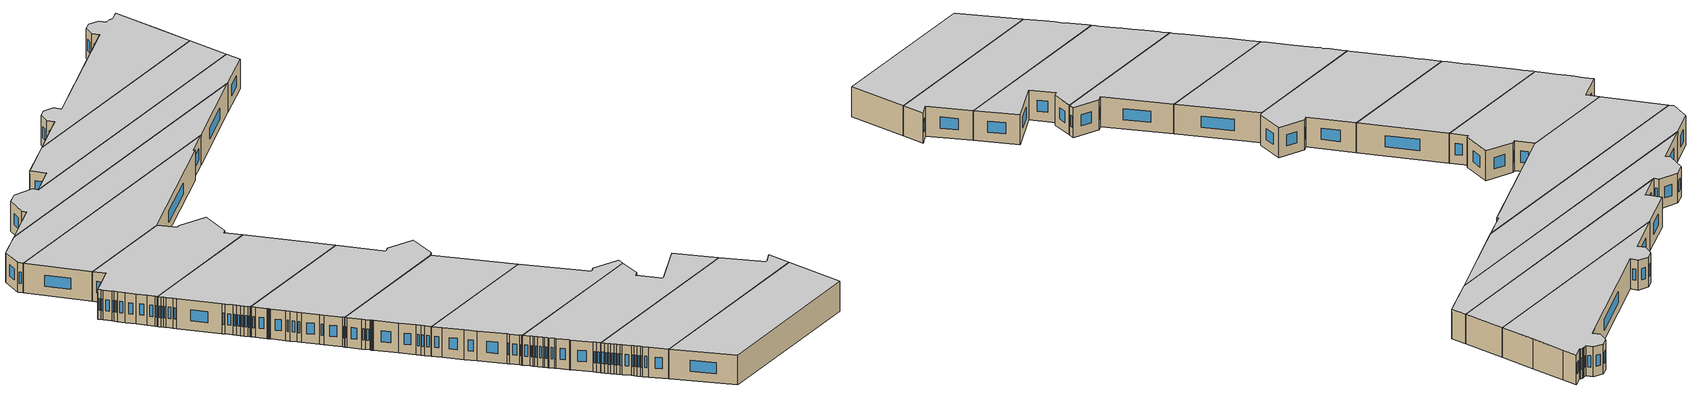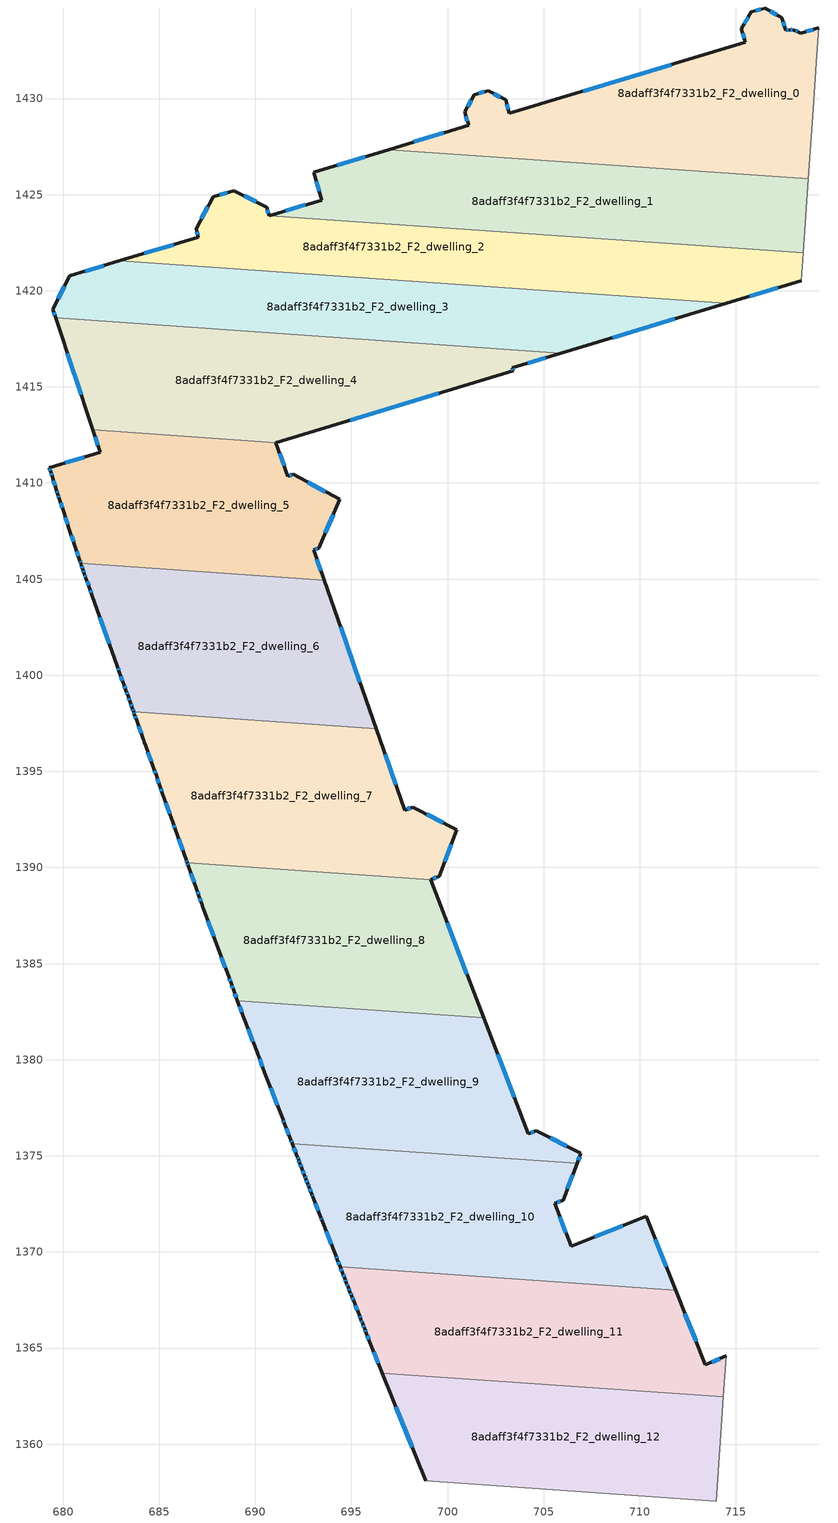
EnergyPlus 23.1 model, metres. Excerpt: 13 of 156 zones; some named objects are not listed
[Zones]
8adaff3f4f7331b2_F2_dwelling_0
 floor to 8adaff3f4f7331b2_F1_dwelling_0 (EU_floor_Construction): 719.31,1433.68 718.76,1425.82 696.94,1427.34 701.1,1428.6 700.89,1429.3 701.4,1430.2 702.12,1430.41 703.03,1429.93 703.21,1429.23 715.49,1432.92 715.28,1433.62 715.79,1434.51 716.52,1434.71 717.39,1434.19 717.58,1433.54 717.8,1433.58 717.99,1433.56 718.04,1433.55 718.27,1433.46 718.36,1433.4 z6
 wall outside (EU_wall_Construction): 719.31,1433.68 718.36,1433.4 718.27,1433.46 718.04,1433.55 717.99,1433.56 717.8,1433.58 717.58,1433.54 717.39,1434.19 716.52,1434.71 715.79,1434.51 715.28,1433.62 715.49,1432.92 703.21,1429.23 703.03,1429.93 702.12,1430.41 701.4,1430.2 700.89,1429.3 701.1,1428.6 696.94,1427.34 z6:9
 wall to 8adaff3f4f7331b2_F2_dwelling_1 (EU_wall_Construction): 696.94,1427.34 718.76,1425.82 z6:9
 wall to 8adaff3f4f7331b2_F2_dwelling_19 (EU_wall_Construction): 718.76,1425.82 718.99,1429.07 z6:9
 wall to 8adaff3f4f7331b2_F2_dwelling_17 (EU_wall_Construction): 719.21,1432.26 719.31,1433.68 z6:9
 wall to 8adaff3f4f7331b2_F2_dwelling_18 (EU_wall_Construction): 718.99,1429.07 719.21,1432.26 z6:9
 window (EU_Window_Construction): 701.9,1430.34 701.63,1430.26 / 702.75,1430.08 702.41,1430.26 / 703.15,1429.45 703.09,1429.71 / 711.64,1431.76 707.06,1430.39 / 715.34,1433.4 715.42,1433.14 / 715.63,1434.23 715.44,1433.9 / 716.29,1434.65 716.02,1434.57 / 717.12,1434.35 716.79,1434.55 / 717.52,1433.75 717.45,1433.99 / 717.73,1433.57 717.65,1433.55 / 717.93,1433.56 717.86,1433.57 / 718.2,1433.49 718.11,1433.52 / 719.01,1433.59 718.66,1433.49 / 699.8,1428.21 698.24,1427.74 / 700.95,1429.08 701.03,1428.82 / 701.24,1429.92 701.05,1429.58 z6.94:8.06
 ceiling to 8adaff3f4f7331b2_F3_dwelling_0 (EU_floor_Construction): 718.76,1425.82 719.31,1433.68 718.36,1433.4 718.27,1433.46 718.04,1433.55 717.99,1433.56 717.8,1433.58 717.58,1433.54 717.39,1434.19 716.52,1434.71 715.79,1434.51 715.28,1433.62 715.49,1432.92 703.21,1429.23 703.03,1429.93 702.12,1430.41 701.4,1430.2 700.89,1429.3 701.1,1428.6 696.94,1427.34 z9
8adaff3f4f7331b2_F2_dwelling_1
 floor to 8adaff3f4f7331b2_F1_dwelling_1 (EU_floor_Construction): 718.76,1425.82 718.49,1421.97 690.72,1423.9 693.46,1424.72 693.03,1426.16 696.94,1427.34 z6
 wall outside (EU_wall_Construction): 696.94,1427.34 693.03,1426.16 693.46,1424.72 690.72,1423.9 z6:9
 wall to 8adaff3f4f7331b2_F2_dwelling_2 (EU_wall_Construction): 690.72,1423.9 718.49,1421.97 z6:9
 wall to 8adaff3f4f7331b2_F2_dwelling_19 (EU_wall_Construction): 718.49,1421.97 718.76,1425.82 z6:9
 window (EU_Window_Construction): 692.6,1424.46 691.58,1424.16 / 693.16,1425.71 693.32,1425.17 / 695.71,1426.97 694.26,1426.53 z6.94:8.06
 ceiling to 8adaff3f4f7331b2_F3_dwelling_1 (EU_floor_Construction): 718.49,1421.97 718.76,1425.82 696.94,1427.34 693.03,1426.16 693.46,1424.72 690.72,1423.9 z9
8adaff3f4f7331b2_F2_dwelling_10
 floor to 8adaff3f4f7331b2_F1_dwelling_10 (EU_floor_Construction): 710.33,1371.85 711.86,1368.02 694.41,1369.23 694.27,1369.59 694.18,1369.83 693.46,1371.66 693.41,1371.8 692.99,1372.87 692.94,1373 692.79,1373.41 692.73,1373.54 692.63,1373.81 692.58,1373.94 692.42,1374.35 692.32,1374.61 692.25,1374.79 692.18,1374.96 691.92,1375.64 706.74,1374.61 706.01,1372.7 705.57,1372.54 706.42,1370.29 z6
 wall outside (EU_wall_Construction): 691.92,1375.64 692.18,1374.96 692.25,1374.79 692.32,1374.61 692.42,1374.35 692.58,1373.94 692.63,1373.81 692.73,1373.54 692.79,1373.41 692.94,1373 692.99,1372.87 693.41,1371.8 693.46,1371.66 694.18,1369.83 694.27,1369.59 694.41,1369.23 / 711.86,1368.02 710.33,1371.85 706.42,1370.29 705.57,1372.54 706.01,1372.7 706.74,1374.61 z6:9
 wall to 8adaff3f4f7331b2_F2_dwelling_9 (EU_wall_Construction): 706.74,1374.61 691.92,1375.64 z6:9
 wall to 8adaff3f4f7331b2_F2_dwelling_11 (EU_wall_Construction): 694.41,1369.23 711.86,1368.02 z6:9
 window (EU_Window_Construction): 693.43,1371.76 693.45,1371.71 / 693.12,1372.53 693.28,1372.13 / 692.96,1372.96 692.98,1372.91 / 692.83,1373.28 692.89,1373.13 / 692.75,1373.5 692.77,1373.45 / 692.66,1373.73 692.7,1373.63 / 692.59,1373.9 692.61,1373.85 / 692.47,1374.22 692.53,1374.07 / 692.35,1374.53 692.39,1374.43 / 692.27,1374.73 692.3,1374.67 / 692.2,1374.91 692.23,1374.84 / 692,1375.43 692.1,1375.17 / 706.24,1373.3 706.51,1374.01 / 705.71,1372.59 705.87,1372.65 / 706.16,1371 705.84,1371.83 / 709.11,1371.36 707.65,1370.78 / 711.38,1369.22 710.81,1370.65 / 694.31,1369.48 694.37,1369.35 / 694.21,1369.76 694.24,1369.67 / 693.69,1371.09 693.95,1370.41 z6.94:8.06
 ceiling to 8adaff3f4f7331b2_F3_dwelling_10 (EU_floor_Construction): 711.86,1368.02 710.33,1371.85 706.42,1370.29 705.57,1372.54 706.01,1372.7 706.74,1374.61 691.92,1375.64 692.18,1374.96 692.25,1374.79 692.32,1374.61 692.42,1374.35 692.58,1373.94 692.63,1373.81 692.73,1373.54 692.79,1373.41 692.94,1373 692.99,1372.87 693.41,1371.8 693.46,1371.66 694.18,1369.83 694.27,1369.59 694.41,1369.23 z9
8adaff3f4f7331b2_F2_dwelling_11
 floor to 8adaff3f4f7331b2_F1_dwelling_11 (EU_floor_Construction): 711.86,1368.02 713.41,1364.12 714.49,1364.6 714.34,1362.46 696.61,1363.7 695.96,1365.31 695.77,1365.78 695.68,1366.01 695.58,1366.26 695.49,1366.5 695.4,1366.74 695.11,1367.45 695.02,1367.69 694.93,1367.93 694.83,1368.17 694.74,1368.4 694.65,1368.64 694.55,1368.88 694.41,1369.23 z6
 wall outside (EU_wall_Construction): 694.41,1369.23 694.55,1368.88 694.65,1368.64 694.74,1368.4 694.83,1368.17 694.93,1367.93 695.02,1367.69 695.11,1367.45 695.4,1366.74 695.49,1366.5 695.58,1366.26 695.68,1366.01 695.77,1365.78 695.96,1365.31 696.61,1363.7 / 714.49,1364.6 713.41,1364.12 711.86,1368.02 z6:9
 wall to 8adaff3f4f7331b2_F2_dwelling_12 (EU_wall_Construction): 696.61,1363.7 714.34,1362.46 z6:9
 wall to 8adaff3f4f7331b2_F2_dwelling_13 (EU_wall_Construction): 714.34,1362.46 714.49,1364.6 z6:9
 window (EU_Window_Construction): 695.61,1366.18 695.65,1366.09 / 695.52,1366.42 695.55,1366.33 / 695.42,1366.66 695.46,1366.57 / 695.2,1367.23 695.31,1366.96 / 695.05,1367.61 695.08,1367.52 / 694.95,1367.85 694.99,1367.76 / 694.86,1368.09 694.9,1368 / 694.77,1368.33 694.8,1368.24 / 694.67,1368.57 694.71,1368.48 / 694.58,1368.8 694.62,1368.71 / 694.45,1369.12 694.51,1368.99 / 712.93,1365.34 712.35,1366.8 / 714.16,1364.45 713.75,1364.27 / 696.16,1364.8 696.4,1364.2 / 695.83,1365.64 695.9,1365.46 / 695.71,1365.94 695.74,1365.86 z6.94:8.06
 ceiling to 8adaff3f4f7331b2_F3_dwelling_11 (EU_floor_Construction): 714.34,1362.46 714.49,1364.6 713.41,1364.12 711.86,1368.02 694.41,1369.23 694.55,1368.88 694.65,1368.64 694.74,1368.4 694.83,1368.17 694.93,1367.93 695.02,1367.69 695.11,1367.45 695.4,1366.74 695.49,1366.5 695.58,1366.26 695.68,1366.01 695.77,1365.78 695.96,1365.31 696.61,1363.7 z9
8adaff3f4f7331b2_F2_dwelling_12
 floor to 8adaff3f4f7331b2_F1_dwelling_12 (EU_floor_Construction): 714.34,1362.46 713.97,1357.05 698.87,1358.1 696.61,1363.7 z6
 wall outside (EU_wall_Construction): 696.61,1363.7 698.87,1358.1 z6:9
 wall to 8adaff3f4f7331b2_F2_dwelling_13 (EU_wall_Construction): 698.87,1358.1 713.97,1357.05 714.34,1362.46 z6:9
 window (EU_Window_Construction): 697.32,1361.94 698.16,1359.85 z6.94:8.06
 ceiling to 8adaff3f4f7331b2_F3_dwelling_12 (EU_floor_Construction): 713.97,1357.05 714.34,1362.46 696.61,1363.7 698.87,1358.1 z9
8adaff3f4f7331b2_F2_dwelling_2
 floor to 8adaff3f4f7331b2_F1_dwelling_2 (EU_floor_Construction): 718.49,1421.97 718.39,1420.52 714.51,1419.35 682.93,1421.55 687.04,1422.79 686.92,1423.21 687.81,1424.9 688.88,1425.21 690.59,1424.36 690.72,1423.9 z6
 wall outside (EU_wall_Construction): 690.72,1423.9 690.59,1424.36 688.88,1425.21 687.81,1424.9 686.92,1423.21 687.04,1422.79 682.93,1421.55 / 714.51,1419.35 718.39,1420.52 z6:9
 wall to 8adaff3f4f7331b2_F2_dwelling_3 (EU_wall_Construction): 682.93,1421.55 714.51,1419.35 z6:9
 wall to 8adaff3f4f7331b2_F2_dwelling_19 (EU_wall_Construction): 718.39,1420.52 718.49,1421.97 z6:9
 window (EU_Window_Construction): 690.68,1424.04 690.63,1424.21 / 715.72,1419.72 717.17,1420.15 / 685.75,1422.4 684.22,1421.94 / 686.95,1423.08 687,1422.92 / 687.53,1424.37 687.2,1423.74 / 688.55,1425.11 688.15,1424.99 / 690.05,1424.62 689.42,1424.94 z6.94:8.06
 ceiling to 8adaff3f4f7331b2_F3_dwelling_2 (EU_floor_Construction): 718.39,1420.52 718.49,1421.97 690.72,1423.9 690.59,1424.36 688.88,1425.21 687.81,1424.9 686.92,1423.21 687.04,1422.79 682.93,1421.55 714.51,1419.35 z9
8adaff3f4f7331b2_F2_dwelling_3
 floor to 8adaff3f4f7331b2_F1_dwelling_3 (EU_floor_Construction): 714.51,1419.35 705.9,1416.75 679.62,1418.58 679.47,1419.04 680.35,1420.77 682.93,1421.55 z6
 wall outside (EU_wall_Construction): 705.9,1416.75 714.51,1419.35 / 682.93,1421.55 680.35,1420.77 679.47,1419.04 679.62,1418.58 z6:9
 wall to 8adaff3f4f7331b2_F2_dwelling_4 (EU_wall_Construction): 679.62,1418.58 705.9,1416.75 z6:9
 window (EU_Window_Construction): 708.6,1417.57 711.81,1418.53 / 679.51,1418.89 679.57,1418.73 / 680.07,1420.23 679.74,1419.58 / 682.12,1421.31 681.16,1421.01 z6.94:8.06
 ceiling to 8adaff3f4f7331b2_F3_dwelling_3 (EU_floor_Construction): 714.51,1419.35 682.93,1421.55 680.35,1420.77 679.47,1419.04 679.62,1418.58 705.9,1416.75 z9
8adaff3f4f7331b2_F2_dwelling_4
 floor to 8adaff3f4f7331b2_F1_dwelling_4 (EU_floor_Construction): 705.9,1416.75 703.38,1415.99 703.42,1415.84 691.07,1412.1 681.55,1412.76 679.62,1418.58 z6
 wall outside (EU_wall_Construction): 691.07,1412.1 703.42,1415.84 703.38,1415.99 705.9,1416.75 / 679.62,1418.58 681.55,1412.76 z6:9
 wall to 8adaff3f4f7331b2_F2_dwelling_5 (EU_wall_Construction): 681.55,1412.76 691.07,1412.1 z6:9
 window (EU_Window_Construction): 703.41,1415.89 703.39,1415.94 / 694.94,1413.27 699.55,1414.67 / 680.22,1416.76 680.94,1414.59 / 704.17,1416.23 705.11,1416.51 z6.94:8.06
 ceiling to 8adaff3f4f7331b2_F3_dwelling_4 (EU_floor_Construction): 703.42,1415.84 703.38,1415.99 705.9,1416.75 679.62,1418.58 681.55,1412.76 691.07,1412.1 z9
8adaff3f4f7331b2_F2_dwelling_5
 floor to 8adaff3f4f7331b2_F1_dwelling_5 (EU_floor_Construction): 691.97,1410.45 694.39,1409.15 693.31,1406.62 693.03,1406.52 693.59,1404.94 680.92,1405.82 680.87,1405.96 680.64,1406.65 680.33,1407.57 680.03,1408.5 679.8,1409.19 679.73,1409.42 679.65,1409.65 679.43,1410.34 679.35,1410.57 679.28,1410.8 681.94,1411.6 681.55,1412.76 691.07,1412.1 691.69,1410.36 z6
 wall outside (EU_wall_Construction): 681.55,1412.76 681.94,1411.6 679.28,1410.8 679.35,1410.57 679.43,1410.34 679.65,1409.65 679.73,1409.42 679.8,1409.19 680.03,1408.5 680.33,1407.57 680.64,1406.65 680.87,1405.96 680.92,1405.82 / 693.59,1404.94 693.03,1406.52 693.31,1406.62 694.39,1409.15 691.97,1410.45 691.69,1410.36 691.07,1412.1 z6:9
 wall to 8adaff3f4f7331b2_F2_dwelling_6 (EU_wall_Construction): 680.92,1405.82 693.59,1404.94 z6:9
 window (EU_Window_Construction): 680.12,1408.21 680.24,1407.86 / 679.87,1408.97 679.96,1408.71 / 679.75,1409.35 679.78,1409.26 / 679.68,1409.58 679.7,1409.49 / 679.5,1410.12 679.58,1409.87 / 679.38,1410.5 679.4,1410.41 / 679.3,1410.73 679.33,1410.64 / 681.1,1411.35 680.11,1411.05 / 681.67,1412.4 681.81,1411.96 / 691.5,1410.9 691.27,1411.55 / 691.89,1410.42 691.78,1410.39 / 693.63,1409.56 692.73,1410.04 / 693.65,1407.41 694.05,1408.35 / 693.12,1406.55 693.22,1406.59 / 693.41,1405.43 693.21,1406.03 / 680.89,1405.92 680.91,1405.87 / 680.71,1406.44 680.8,1406.18 / 680.43,1407.28 680.54,1406.94 z6.94:8.06
 ceiling to 8adaff3f4f7331b2_F3_dwelling_5 (EU_floor_Construction): 693.59,1404.94 693.03,1406.52 693.31,1406.62 694.39,1409.15 691.97,1410.45 691.69,1410.36 691.07,1412.1 681.55,1412.76 681.94,1411.6 679.28,1410.8 679.35,1410.57 679.43,1410.34 679.65,1409.65 679.73,1409.42 679.8,1409.19 680.03,1408.5 680.33,1407.57 680.64,1406.65 680.87,1405.96 680.92,1405.82 z9
8adaff3f4f7331b2_F2_dwelling_6
 floor to 8adaff3f4f7331b2_F1_dwelling_6 (EU_floor_Construction): 693.59,1404.94 696.29,1397.21 683.67,1398.09 683.6,1398.29 683.49,1398.6 683.38,1398.91 683.27,1399.22 683.16,1399.53 682.93,1400.15 682.82,1400.46 681.49,1404.2 681.38,1404.51 681.19,1405.05 681.11,1405.28 681.03,1405.5 680.95,1405.73 680.92,1405.82 z6
 wall outside (EU_wall_Construction): 680.92,1405.82 680.95,1405.73 681.03,1405.5 681.11,1405.28 681.19,1405.05 681.38,1404.51 681.49,1404.2 682.82,1400.46 682.93,1400.15 683.16,1399.53 683.27,1399.22 683.38,1398.91 683.49,1398.6 683.6,1398.29 683.67,1398.09 / 696.29,1397.21 693.59,1404.94 z6:9
 wall to 8adaff3f4f7331b2_F2_dwelling_7 (EU_wall_Construction): 683.67,1398.09 696.29,1397.21 z6:9
 window (EU_Window_Construction): 683.3,1399.12 683.34,1399 / 683.19,1399.43 683.23,1399.32 / 683,1399.96 683.09,1399.72 / 682.86,1400.37 682.9,1400.25 / 681.91,1403.03 682.41,1401.63 / 681.42,1404.41 681.46,1404.29 / 681.25,1404.88 681.32,1404.68 / 681.14,1405.2 681.17,1405.12 / 681.06,1405.43 681.09,1405.35 / 680.98,1405.66 681.01,1405.58 / 695.44,1399.63 694.43,1402.52 / 683.62,1398.22 683.65,1398.15 / 683.52,1398.5 683.57,1398.38 / 683.41,1398.81 683.45,1398.69 z6.94:8.06
 ceiling to 8adaff3f4f7331b2_F3_dwelling_6 (EU_floor_Construction): 696.29,1397.21 693.59,1404.94 680.92,1405.82 680.95,1405.73 681.03,1405.5 681.11,1405.28 681.19,1405.05 681.38,1404.51 681.49,1404.2 682.82,1400.46 682.93,1400.15 683.16,1399.53 683.27,1399.22 683.38,1398.91 683.49,1398.6 683.6,1398.29 683.67,1398.09 z9
8adaff3f4f7331b2_F2_dwelling_7
 floor to 8adaff3f4f7331b2_F1_dwelling_7 (EU_floor_Construction): 696.29,1397.21 697.77,1392.99 698.18,1393.14 700.48,1391.96 699.56,1389.54 699.12,1389.37 686.45,1390.25 686.4,1390.41 685.84,1391.98 685.73,1392.29 685.17,1393.87 685.06,1394.18 684.83,1394.81 684.72,1395.13 684.27,1396.4 684.25,1396.45 684.23,1396.53 684.21,1396.57 684.2,1396.61 684.19,1396.63 684.17,1396.67 683.82,1397.66 683.71,1397.97 683.67,1398.09 z6
 wall outside (EU_wall_Construction): 683.67,1398.09 683.71,1397.97 683.82,1397.66 684.17,1396.67 684.19,1396.63 684.2,1396.61 684.21,1396.57 684.23,1396.53 684.25,1396.45 684.27,1396.4 684.72,1395.13 684.83,1394.81 685.06,1394.18 685.17,1393.87 685.73,1392.29 685.84,1391.98 686.4,1390.41 686.45,1390.25 / 699.12,1389.37 699.56,1389.54 700.48,1391.96 698.18,1393.14 697.77,1392.99 696.29,1397.21 z6:9
 wall to 8adaff3f4f7331b2_F2_dwelling_8 (EU_wall_Construction): 686.45,1390.25 699.12,1389.37 z6:9
 window (EU_Window_Construction): 685.76,1392.2 685.8,1392.08 / 685.34,1393.38 685.55,1392.79 / 685.09,1394.09 685.13,1393.97 / 684.9,1394.62 684.99,1394.38 / 684.76,1395.03 684.8,1394.91 / 684.41,1396 684.58,1395.53 / 683.93,1397.35 684.06,1396.98 / 683.75,1397.88 683.79,1397.76 / 683.68,1398.05 683.7,1398.01 / 697.3,1394.31 696.75,1395.89 / 698.05,1393.09 697.9,1393.04 / 699.76,1392.33 698.9,1392.77 / 699.85,1390.3 700.19,1391.2 / 699.26,1389.42 699.42,1389.49 / 686.42,1390.36 686.44,1390.3 / 686.01,1391.49 686.22,1390.9 z6.94:8.06
 ceiling to 8adaff3f4f7331b2_F3_dwelling_7 (EU_floor_Construction): 699.56,1389.54 700.48,1391.96 698.18,1393.14 697.77,1392.99 696.29,1397.21 683.67,1398.09 683.71,1397.97 683.82,1397.66 684.17,1396.67 684.19,1396.63 684.2,1396.61 684.21,1396.57 684.23,1396.53 684.25,1396.45 684.27,1396.4 684.72,1395.13 684.83,1394.81 685.06,1394.18 685.17,1393.87 685.73,1392.29 685.84,1391.98 686.4,1390.41 686.45,1390.25 699.12,1389.37 z9
8adaff3f4f7331b2_F2_dwelling_8
 floor to 8adaff3f4f7331b2_F1_dwelling_8 (EU_floor_Construction): 699.12,1389.37 701.87,1382.18 689.07,1383.08 688.87,1383.61 688.74,1383.97 688.6,1384.33 688.07,1385.77 687.29,1387.89 687.28,1387.93 687.27,1387.97 687.25,1388.02 687.23,1388.07 687.21,1388.11 687.07,1388.52 686.96,1388.83 686.51,1390.09 686.45,1390.25 z6
 wall outside (EU_wall_Construction): 686.45,1390.25 686.51,1390.09 686.96,1388.83 687.07,1388.52 687.21,1388.11 687.23,1388.07 687.25,1388.02 687.27,1387.97 687.28,1387.93 687.29,1387.89 688.07,1385.77 688.6,1384.33 688.74,1383.97 688.87,1383.61 689.07,1383.08 / 701.87,1382.18 699.12,1389.37 z6:9
 wall to 8adaff3f4f7331b2_F2_dwelling_9 (EU_wall_Construction): 689.07,1383.08 701.87,1382.18 z6:9
 window (EU_Window_Construction): 688.24,1385.32 688.44,1384.78 / 687.54,1387.23 687.83,1386.44 / 687.11,1388.39 687.17,1388.24 / 686.99,1388.73 687.03,1388.62 / 686.65,1389.7 686.82,1389.23 / 686.47,1390.2 686.49,1390.14 / 701.01,1384.44 699.98,1387.12 / 688.93,1383.44 689.01,1383.24 / 688.78,1383.86 688.83,1383.72 / 688.65,1384.22 688.7,1384.08 z6.94:8.06
 ceiling to 8adaff3f4f7331b2_F3_dwelling_8 (EU_floor_Construction): 701.87,1382.18 699.12,1389.37 686.45,1390.25 686.51,1390.09 686.96,1388.83 687.07,1388.52 687.21,1388.11 687.23,1388.07 687.25,1388.02 687.27,1387.97 687.28,1387.93 687.29,1387.89 688.07,1385.77 688.6,1384.33 688.74,1383.97 688.87,1383.61 689.07,1383.08 z9
8adaff3f4f7331b2_F2_dwelling_9
 floor to 8adaff3f4f7331b2_F1_dwelling_9 (EU_floor_Construction): 701.87,1382.18 704.19,1376.14 704.63,1376.31 706.94,1375.13 706.74,1374.61 691.92,1375.64 691.91,1375.65 691.85,1375.83 691.51,1376.7 691.44,1376.87 690.5,1379.31 690.09,1380.38 689.41,1382.18 689.07,1383.08 z6
 wall outside (EU_wall_Construction): 689.07,1383.08 689.41,1382.18 690.09,1380.38 690.5,1379.31 691.44,1376.87 691.51,1376.7 691.85,1375.83 691.91,1375.65 691.92,1375.64 / 706.74,1374.61 706.94,1375.13 704.63,1376.31 704.19,1376.14 701.87,1382.18 z6:9
 window (EU_Window_Construction): 691.46,1376.81 691.49,1376.75 / 690.8,1378.54 691.15,1377.63 / 690.22,1380.05 690.37,1379.64 / 689.62,1381.61 689.88,1380.94 / 689.18,1382.79 689.3,1382.46 / 703.46,1378.04 702.6,1380.29 / 704.49,1376.26 704.33,1376.19 / 706.21,1375.5 705.35,1375.94 / 706.8,1374.77 706.87,1374.97 / 691.87,1375.77 691.89,1375.71 / 691.62,1376.42 691.74,1376.1 z6.94:8.06
 ceiling to 8adaff3f4f7331b2_F3_dwelling_9 (EU_floor_Construction): 706.74,1374.61 706.94,1375.13 704.63,1376.31 704.19,1376.14 701.87,1382.18 689.07,1383.08 689.41,1382.18 690.09,1380.38 690.5,1379.31 691.44,1376.87 691.51,1376.7 691.85,1375.83 691.91,1375.65 691.92,1375.64 z9
[Building]
EU S2 Campaign: North Axis=0; Terrain=City; Solar Distribution=FullExterior
[Site:Location]
Vienna: Latitude=48; Longitude=16.5; Time Zone=1; Elevation=183
[SizingPeriod:WeatherFileDays]
AnnualSizingPeriod: Begin Month=1; Begin Day of Month=1; End Month=12; End Day of Month=31; Day of Week for Start Day=Monday; Use Weather File Daylight Saving Period=No; Use Weather File Rain and Snow Indicators=No
[MATERIAL]
EU_InternalMass_Material: Roughness=MediumRough; Thickness=0.1; Conductivity=1; Density=1800; Specific Heat=900; Thermal Absorptance=0.9; Solar Absorptance=0.7; Visible Absorptance=0.7
[MATERIAL:NOMASS] Roughness=MediumRough; Thermal Absorptance=0.9; Solar Absorptance=0.7; Visible Absorptance=0.7
Name | Thermal Resistance
EU_wall_NoMass | 0.914258
EU_floor_NoMass | 1.09711
[WINDOWMATERIAL:SIMPLEGLAZINGSYSTEM]
EU_Window_SimpleGlazing: UFactor=2.09642; Solar Heat Gain Coefficient=0.65; Visible Transmittance=0.65
[CONSTRUCTION]
EU_wall_Construction: EU_wall_NoMass
EU_floor_Construction: EU_floor_NoMass
EU_Window_Construction: EU_Window_SimpleGlazing
EU_InternalMass_Construction: EU_InternalMass_Material
[ZONE] Type=1; Multiplier=1; Ceiling Height=autocalculate; Floor Area=autocalculate; Part of Total Floor Area=Yes
Name | Volume
8adaff3f4f7331b2_F2_dwelling_0 | 286.055
8adaff3f4f7331b2_F2_dwelling_1 | 290.933
8adaff3f4f7331b2_F2_dwelling_10 | 286.036
8adaff3f4f7331b2_F2_dwelling_11 | 286.045
8adaff3f4f7331b2_F2_dwelling_12 | 267.985
8adaff3f4f7331b2_F2_dwelling_2 | 281.104
8adaff3f4f7331b2_F2_dwelling_3 | 286.068
8adaff3f4f7331b2_F2_dwelling_4 | 307.83
8adaff3f4f7331b2_F2_dwelling_5 | 264.242
8adaff3f4f7331b2_F2_dwelling_6 | 286.013
8adaff3f4f7331b2_F2_dwelling_7 | 304.587
8adaff3f4f7331b2_F2_dwelling_8 | 267.466
8adaff3f4f7331b2_F2_dwelling_9 | 286.03
[INTERNALMASS] Construction=EU_InternalMass_Construction
Name | Zone or ZoneList | Surface Area
8adaff3f4f7331b2_F2_dwelling_0_EU_InternalMass | 8adaff3f4f7331b2_F2_dwelling_0 | 95.3512
8adaff3f4f7331b2_F2_dwelling_1_EU_InternalMass | 8adaff3f4f7331b2_F2_dwelling_1 | 96.978
8adaff3f4f7331b2_F2_dwelling_2_EU_InternalMass | 8adaff3f4f7331b2_F2_dwelling_2 | 93.701
8adaff3f4f7331b2_F2_dwelling_3_EU_InternalMass | 8adaff3f4f7331b2_F2_dwelling_3 | 95.3557
8adaff3f4f7331b2_F2_dwelling_4_EU_InternalMass | 8adaff3f4f7331b2_F2_dwelling_4 | 102.61
8adaff3f4f7331b2_F2_dwelling_5_EU_InternalMass | 8adaff3f4f7331b2_F2_dwelling_5 | 88.0809
8adaff3f4f7331b2_F2_dwelling_6_EU_InternalMass | 8adaff3f4f7331b2_F2_dwelling_6 | 95.3409
8adaff3f4f7331b2_F2_dwelling_7_EU_InternalMass | 8adaff3f4f7331b2_F2_dwelling_7 | 101.53
8adaff3f4f7331b2_F2_dwelling_8_EU_InternalMass | 8adaff3f4f7331b2_F2_dwelling_8 | 89.1552
8adaff3f4f7331b2_F2_dwelling_9_EU_InternalMass | 8adaff3f4f7331b2_F2_dwelling_9 | 95.3439
8adaff3f4f7331b2_F2_dwelling_10_EU_InternalMass | 8adaff3f4f7331b2_F2_dwelling_10 | 95.3453
8adaff3f4f7331b2_F2_dwelling_11_EU_InternalMass | 8adaff3f4f7331b2_F2_dwelling_11 | 95.3489
8adaff3f4f7331b2_F2_dwelling_12_EU_InternalMass | 8adaff3f4f7331b2_F2_dwelling_12 | 89.3286
[OTHEREQUIPMENT] Fuel Type=Electricity; Design Level Calculation Method=Watts/Area; Power per Zone Floor Area=1; Fraction Latent=0; Fraction Radiant=0; Fraction Lost=0; Carbon Dioxide Generation Rate=0; EndUse Subcategory=EU_Step8_InternalGains
Name | Zone or ZoneList or Space or SpaceList | Schedule
EU_Step8_InternalGain_8adaff3f4f7331b2_F2_dwelling_0_f000 | 8adaff3f4f7331b2_F2_dwelling_0 | EU_Step8_GainSchedule_8adaff3f4f7331b2_F2_dwelling_0_f000
EU_Step8_InternalGain_8adaff3f4f7331b2_F2_dwelling_1_f000 | 8adaff3f4f7331b2_F2_dwelling_1 | EU_Step8_GainSchedule_8adaff3f4f7331b2_F2_dwelling_1_f000
EU_Step8_InternalGain_8adaff3f4f7331b2_F2_dwelling_2_f000 | 8adaff3f4f7331b2_F2_dwelling_2 | EU_Step8_GainSchedule_8adaff3f4f7331b2_F2_dwelling_2_f000
EU_Step8_InternalGain_8adaff3f4f7331b2_F2_dwelling_3_f000 | 8adaff3f4f7331b2_F2_dwelling_3 | EU_Step8_GainSchedule_8adaff3f4f7331b2_F2_dwelling_3_f000
EU_Step8_InternalGain_8adaff3f4f7331b2_F2_dwelling_4_f000 | 8adaff3f4f7331b2_F2_dwelling_4 | EU_Step8_GainSchedule_8adaff3f4f7331b2_F2_dwelling_4_f000
EU_Step8_InternalGain_8adaff3f4f7331b2_F2_dwelling_5_f000 | 8adaff3f4f7331b2_F2_dwelling_5 | EU_Step8_GainSchedule_8adaff3f4f7331b2_F2_dwelling_5_f000
EU_Step8_InternalGain_8adaff3f4f7331b2_F2_dwelling_6_f000 | 8adaff3f4f7331b2_F2_dwelling_6 | EU_Step8_GainSchedule_8adaff3f4f7331b2_F2_dwelling_6_f000
EU_Step8_InternalGain_8adaff3f4f7331b2_F2_dwelling_7_f000 | 8adaff3f4f7331b2_F2_dwelling_7 | EU_Step8_GainSchedule_8adaff3f4f7331b2_F2_dwelling_7_f000
EU_Step8_InternalGain_8adaff3f4f7331b2_F2_dwelling_8_f000 | 8adaff3f4f7331b2_F2_dwelling_8 | EU_Step8_GainSchedule_8adaff3f4f7331b2_F2_dwelling_8_f000
EU_Step8_InternalGain_8adaff3f4f7331b2_F2_dwelling_9_f000 | 8adaff3f4f7331b2_F2_dwelling_9 | EU_Step8_GainSchedule_8adaff3f4f7331b2_F2_dwelling_9_f000
EU_Step8_InternalGain_8adaff3f4f7331b2_F2_dwelling_10_f000 | 8adaff3f4f7331b2_F2_dwelling_10 | EU_Step8_GainSchedule_8adaff3f4f7331b2_F2_dwelling_10_f000
EU_Step8_InternalGain_8adaff3f4f7331b2_F2_dwelling_11_f000 | 8adaff3f4f7331b2_F2_dwelling_11 | EU_Step8_GainSchedule_8adaff3f4f7331b2_F2_dwelling_11_f000
EU_Step8_InternalGain_8adaff3f4f7331b2_F2_dwelling_12_f000 | 8adaff3f4f7331b2_F2_dwelling_12 | EU_Step8_GainSchedule_8adaff3f4f7331b2_F2_dwelling_12_f000
[ZONEVENTILATION:DESIGNFLOWRATE] Schedule=EU_AlwaysOn; Design Flow Rate Calculation Method=AirChanges/Hour; Air Changes per Hour=0.546891; Ventilation Type=Natural; Fan Pressure Rise=0; Fan Total Efficiency=1; Constant Term Coefficient=1; Temperature Term Coefficient=0; Velocity Term Coefficient=0; Velocity Squared Term Coefficient=0; Minimum Indoor Temperature=-100; Maximum Indoor Temperature=100; Delta Temperature=-100; Minimum Outdoor Temperature=-100; Maximum Outdoor Temperature=100; Maximum Wind Speed=40
Name | Zone or ZoneList or Space or SpaceList
EU_ConstantAir_8adaff3f4f7331b2_F2_dwelling_0 | 8adaff3f4f7331b2_F2_dwelling_0
EU_ConstantAir_8adaff3f4f7331b2_F2_dwelling_1 | 8adaff3f4f7331b2_F2_dwelling_1
EU_ConstantAir_8adaff3f4f7331b2_F2_dwelling_2 | 8adaff3f4f7331b2_F2_dwelling_2
EU_ConstantAir_8adaff3f4f7331b2_F2_dwelling_3 | 8adaff3f4f7331b2_F2_dwelling_3
EU_ConstantAir_8adaff3f4f7331b2_F2_dwelling_4 | 8adaff3f4f7331b2_F2_dwelling_4
EU_ConstantAir_8adaff3f4f7331b2_F2_dwelling_5 | 8adaff3f4f7331b2_F2_dwelling_5
EU_ConstantAir_8adaff3f4f7331b2_F2_dwelling_6 | 8adaff3f4f7331b2_F2_dwelling_6
EU_ConstantAir_8adaff3f4f7331b2_F2_dwelling_7 | 8adaff3f4f7331b2_F2_dwelling_7
EU_ConstantAir_8adaff3f4f7331b2_F2_dwelling_8 | 8adaff3f4f7331b2_F2_dwelling_8
EU_ConstantAir_8adaff3f4f7331b2_F2_dwelling_9 | 8adaff3f4f7331b2_F2_dwelling_9
EU_ConstantAir_8adaff3f4f7331b2_F2_dwelling_10 | 8adaff3f4f7331b2_F2_dwelling_10
EU_ConstantAir_8adaff3f4f7331b2_F2_dwelling_11 | 8adaff3f4f7331b2_F2_dwelling_11
EU_ConstantAir_8adaff3f4f7331b2_F2_dwelling_12 | 8adaff3f4f7331b2_F2_dwelling_12
[HVACTEMPLATE:ZONE:IDEALLOADSAIRSYSTEM] System Availability Schedule=EU_AlwaysOn; Maximum Heating Supply Air Temperature=50; Minimum Cooling Supply Air Temperature=13; Maximum Heating Supply Air Humidity Ratio=0.0156; Minimum Cooling Supply Air Humidity Ratio=0.0077; Heating Limit=NoLimit; Cooling Limit=NoLimit; Heating Availability Schedule=EU_AlwaysOn; Cooling Availability Schedule=EU_CoolingOff; Dehumidification Control Type=ConstantSensibleHeatRatio; Cooling Sensible Heat Ratio=0.7; Dehumidification Setpoint=60; Humidification Control Type=None; Humidification Setpoint=30; Outdoor Air Method=None; Outdoor Air Flow Rate per Person=0.00944; Outdoor Air Flow Rate per Zone Floor Area=0; Outdoor Air Flow Rate per Zone=0; Demand Controlled Ventilation Type=None; Outdoor Air Economizer Type=NoEconomizer; Heat Recovery Type=None; Sensible Heat Recovery Effectiveness=0.7; Latent Heat Recovery Effectiveness=0.65
Name | Template Thermostat
8adaff3f4f7331b2_F2_dwelling_0 | EU_HeatOnly_8adaff3f4f7331b2_F2_dwelling_0
8adaff3f4f7331b2_F2_dwelling_1 | EU_HeatOnly_8adaff3f4f7331b2_F2_dwelling_1
8adaff3f4f7331b2_F2_dwelling_2 | EU_HeatOnly_8adaff3f4f7331b2_F2_dwelling_2
8adaff3f4f7331b2_F2_dwelling_3 | EU_HeatOnly_8adaff3f4f7331b2_F2_dwelling_3
8adaff3f4f7331b2_F2_dwelling_4 | EU_HeatOnly_8adaff3f4f7331b2_F2_dwelling_4
8adaff3f4f7331b2_F2_dwelling_5 | EU_HeatOnly_8adaff3f4f7331b2_F2_dwelling_5
8adaff3f4f7331b2_F2_dwelling_6 | EU_HeatOnly_8adaff3f4f7331b2_F2_dwelling_6
8adaff3f4f7331b2_F2_dwelling_7 | EU_HeatOnly_8adaff3f4f7331b2_F2_dwelling_7
8adaff3f4f7331b2_F2_dwelling_8 | EU_HeatOnly_8adaff3f4f7331b2_F2_dwelling_8
8adaff3f4f7331b2_F2_dwelling_9 | EU_HeatOnly_8adaff3f4f7331b2_F2_dwelling_9
8adaff3f4f7331b2_F2_dwelling_10 | EU_HeatOnly_8adaff3f4f7331b2_F2_dwelling_10
8adaff3f4f7331b2_F2_dwelling_11 | EU_HeatOnly_8adaff3f4f7331b2_F2_dwelling_11
8adaff3f4f7331b2_F2_dwelling_12 | EU_HeatOnly_8adaff3f4f7331b2_F2_dwelling_12
[SIZING:ZONE] Zone Cooling Design Supply Air Temperature Input Method=SupplyAirTemperature; Zone Cooling Design Supply Air Temperature=13; Zone Heating Design Supply Air Temperature Input Method=SupplyAirTemperature; Zone Heating Design Supply Air Temperature=50; Zone Cooling Design Supply Air Humidity Ratio=0.008; Zone Heating Design Supply Air Humidity Ratio=0.008; Cooling Design Air Flow Method=DesignDay; Cooling Design Air Flow Rate=0; Cooling Minimum Air Flow per Zone Floor Area=0.000762; Cooling Minimum Air Flow=0; Cooling Minimum Air Flow Fraction=0.2; Heating Design Air Flow Method=DesignDay; Heating Design Air Flow Rate=0; Heating Maximum Air Flow per Zone Floor Area=0.002032; Heating Maximum Air Flow=0.141576; Heating Maximum Air Flow Fraction=0.3; Account for Dedicated Outdoor Air System=No; Dedicated Outdoor Air System Control Strategy=NeutralSupplyAir; Dedicated Outdoor Air Low Setpoint Temperature for Design=autosize; Dedicated Outdoor Air High Setpoint Temperature for Design=autosize; Zone Load Sizing Method=Sensible Load Only No Latent Load; Zone Latent Cooling Design Supply Air Humidity Ratio Input Method=HumidityRatioDifference; Zone Cooling Design Supply Air Humidity Ratio Difference=0.005; Zone Latent Heating Design Supply Air Humidity Ratio Input Method=HumidityRatioDifference; Zone Humidification Design Supply Air Humidity Ratio Difference=0.005
8adaff3f4f7331b2_F2_dwelling_0; 8adaff3f4f7331b2_F2_dwelling_1; 8adaff3f4f7331b2_F2_dwelling_2; 8adaff3f4f7331b2_F2_dwelling_3; 8adaff3f4f7331b2_F2_dwelling_4; 8adaff3f4f7331b2_F2_dwelling_5; 8adaff3f4f7331b2_F2_dwelling_6; 8adaff3f4f7331b2_F2_dwelling_7; 8adaff3f4f7331b2_F2_dwelling_8; 8adaff3f4f7331b2_F2_dwelling_9; 8adaff3f4f7331b2_F2_dwelling_10; 8adaff3f4f7331b2_F2_dwelling_11; 8adaff3f4f7331b2_F2_dwelling_12
[SCHEDULE:CONSTANT]
Name | Hourly Value
EU_AlwaysOn | 1
EU_CoolingOff | 0
[SCHEDULE:FILE] Column Number=1; Rows to Skip at Top=0; Number of Hours of Data=8760; Column Separator=Comma; Interpolate to Timestep=No; Minutes per Item=60; Adjust Schedule for Daylight Savings=Yes
Name | File
EU_Step8_GainSchedule_8adaff3f4f7331b2_F2_dwelling_0_f000 | ../../schedules/8adaff3f4f7331b2/8adaff3f4f7331b2_F2_dwelling_0_f000_gain.csv
EU_Step8_GainSchedule_8adaff3f4f7331b2_F2_dwelling_1_f000 | ../../schedules/8adaff3f4f7331b2/8adaff3f4f7331b2_F2_dwelling_1_f000_gain.csv
EU_Step8_GainSchedule_8adaff3f4f7331b2_F2_dwelling_2_f000 | ../../schedules/8adaff3f4f7331b2/8adaff3f4f7331b2_F2_dwelling_2_f000_gain.csv
EU_Step8_GainSchedule_8adaff3f4f7331b2_F2_dwelling_3_f000 | ../../schedules/8adaff3f4f7331b2/8adaff3f4f7331b2_F2_dwelling_3_f000_gain.csv
EU_Step8_GainSchedule_8adaff3f4f7331b2_F2_dwelling_4_f000 | ../../schedules/8adaff3f4f7331b2/8adaff3f4f7331b2_F2_dwelling_4_f000_gain.csv
EU_Step8_GainSchedule_8adaff3f4f7331b2_F2_dwelling_5_f000 | ../../schedules/8adaff3f4f7331b2/8adaff3f4f7331b2_F2_dwelling_5_f000_gain.csv
EU_Step8_GainSchedule_8adaff3f4f7331b2_F2_dwelling_6_f000 | ../../schedules/8adaff3f4f7331b2/8adaff3f4f7331b2_F2_dwelling_6_f000_gain.csv
EU_Step8_GainSchedule_8adaff3f4f7331b2_F2_dwelling_7_f000 | ../../schedules/8adaff3f4f7331b2/8adaff3f4f7331b2_F2_dwelling_7_f000_gain.csv
EU_Step8_GainSchedule_8adaff3f4f7331b2_F2_dwelling_8_f000 | ../../schedules/8adaff3f4f7331b2/8adaff3f4f7331b2_F2_dwelling_8_f000_gain.csv
EU_Step8_GainSchedule_8adaff3f4f7331b2_F2_dwelling_9_f000 | ../../schedules/8adaff3f4f7331b2/8adaff3f4f7331b2_F2_dwelling_9_f000_gain.csv
EU_Step8_GainSchedule_8adaff3f4f7331b2_F2_dwelling_10_f000 | ../../schedules/8adaff3f4f7331b2/8adaff3f4f7331b2_F2_dwelling_10_f000_gain.csv
EU_Step8_GainSchedule_8adaff3f4f7331b2_F2_dwelling_11_f000 | ../../schedules/8adaff3f4f7331b2/8adaff3f4f7331b2_F2_dwelling_11_f000_gain.csv
EU_Step8_GainSchedule_8adaff3f4f7331b2_F2_dwelling_12_f000 | ../../schedules/8adaff3f4f7331b2/8adaff3f4f7331b2_F2_dwelling_12_f000_gain.csv
